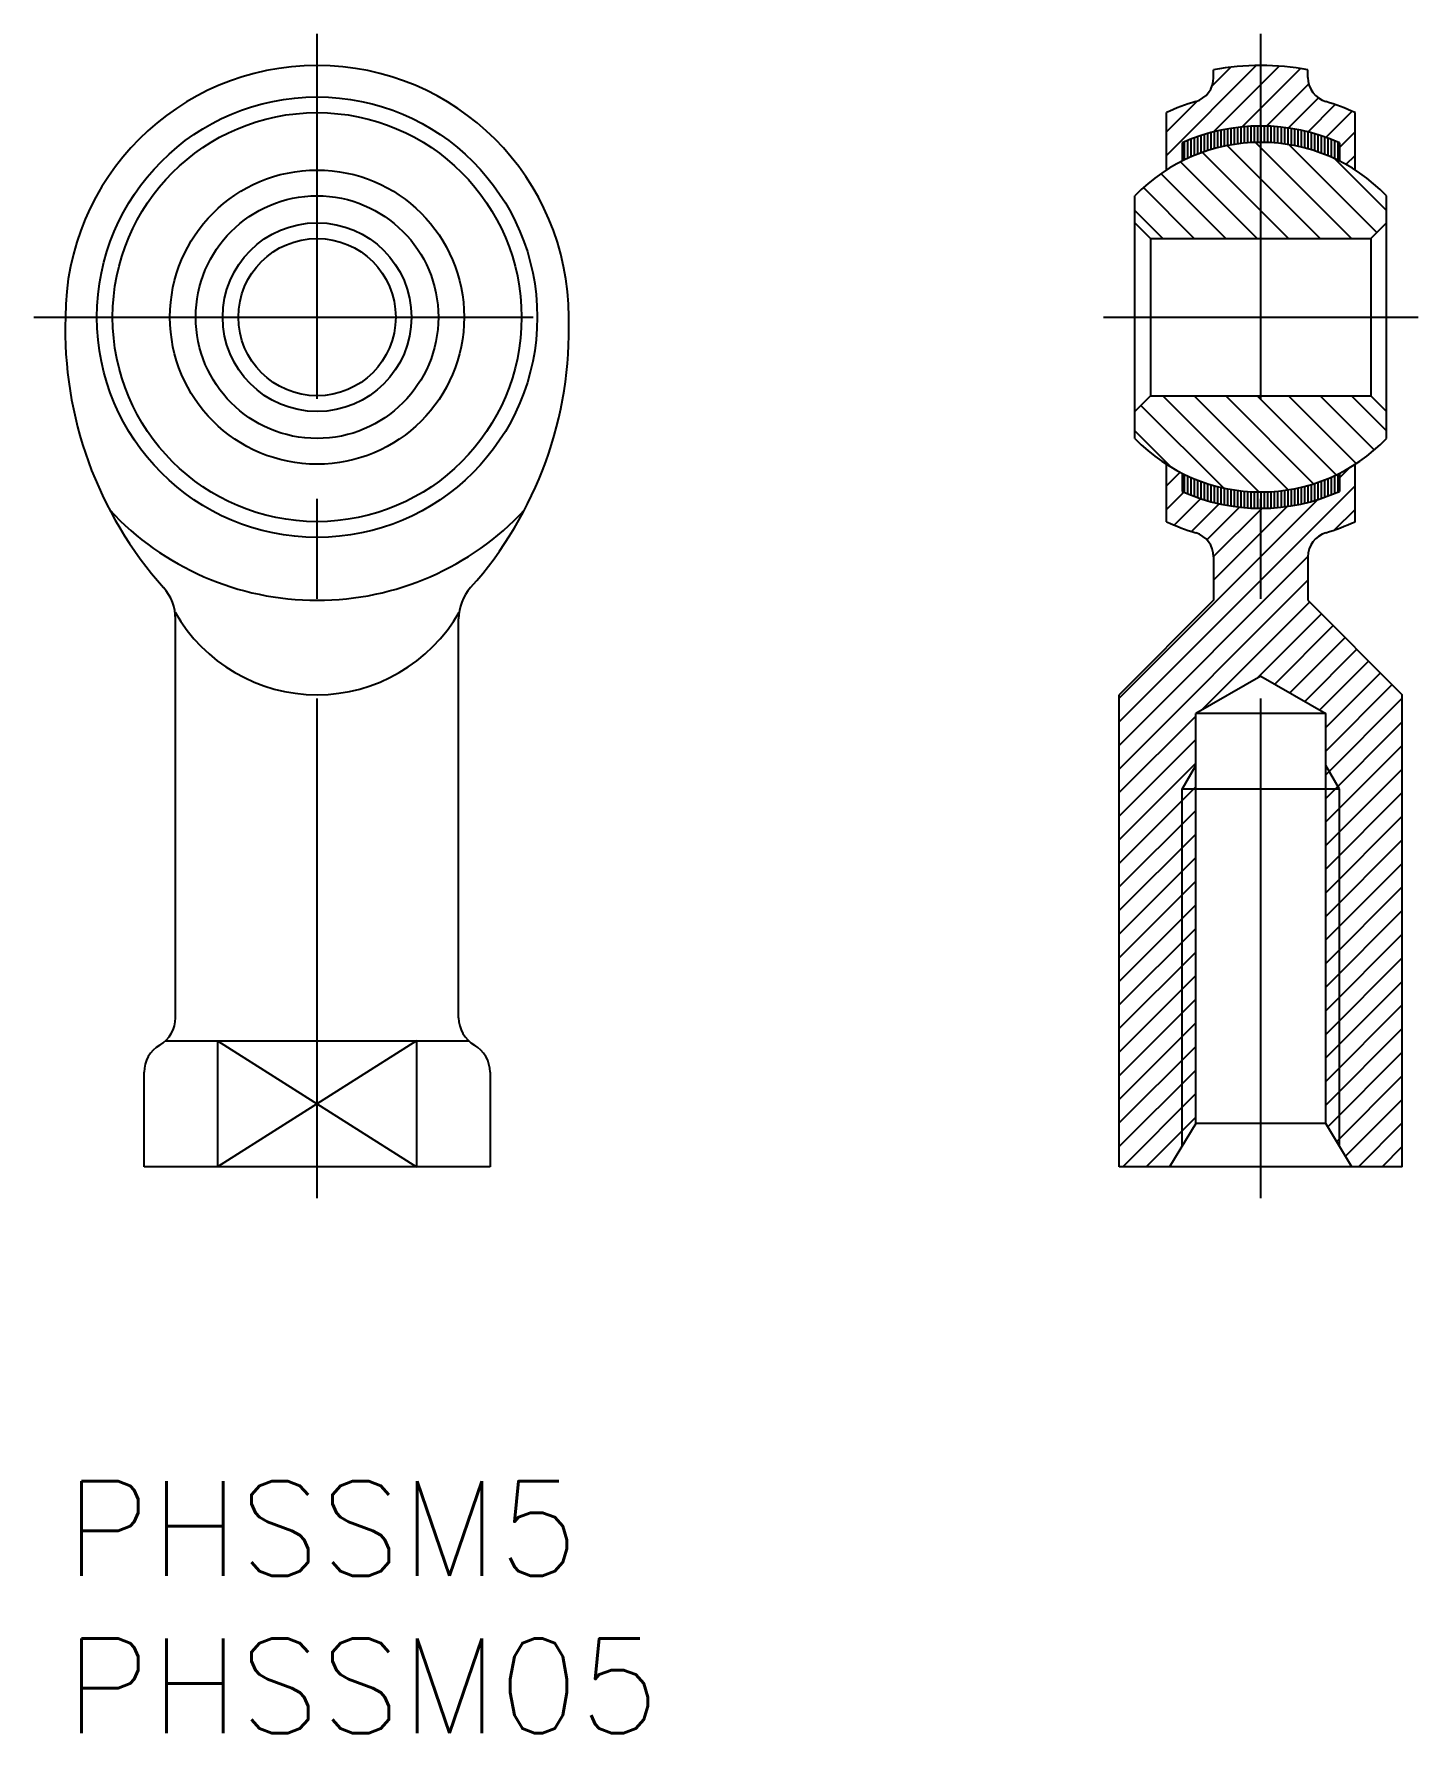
# Model space of a CAD drawing. Extents: x -1 to 43, y -8 to 46.
import ezdxf

# ---------------------------------------------------------------- set-up
doc = ezdxf.new("R2010")
doc.units = 0
doc.header["$LTSCALE"] = 0.5
doc.linetypes.add('CENTER', pattern=[50.8, 31.75, -6.35, 6.35, -6.35])
for name, color, linetype in [('MSM_CENTER', 1, 'CENTER'), ('MSM_CONTINUOUS', 7, 'CONTINUOUS'), ('MSM_NARROW', 5, 'CONTINUOUS'), ('MSM_PART_NUMBER', 7, 'CONTINUOUS')]:
    doc.layers.add(name, color=color, linetype=linetype)
doc.styles.get("Standard").update_dxf_attribs({"font": 'txt.shx', "height": 3, "bigfont": 'bigfont.shx'})

msp = doc.modelspace()

# ---------------------------------------------------------------- linework, layer by layer
at = {"layer": 'MSM_CENTER'}
for p, q in [((8, 9), (8, 46)), ((38, 9), (38, 46)), ((-1, 37), (17, 37)), ((33, 37), (43, 37))]:
    msp.add_line(p, q, dxfattribs=at)
at = {"layer": 'MSM_CONTINUOUS'}
for p, q in [((36.5, 44.619), (36.5, 44.858)), ((39.5, 44.619), (39.5, 44.858)), ((35, 41.675), (35, 43.5)), ((41, 41.675), (41, 43.5)), ((35.5, 42.537), (35.5, 41.961)), ((40.5, 42.537), (40.5, 41.961)), ((34, 33.145), (34, 40.855)), ((42, 33.144), (42, 40.856)), ((34, 40), (34.5, 39.5)), ((42, 40), (41.5, 39.5)), ((34.5, 39.5), (41.5, 39.5)), ((34.5, 39.5), (34.5, 34.5)), ((41.5, 39.5), (41.5, 34.5)), ((34, 34), (34.5, 34.5)), ((34.5, 34.5), (41.5, 34.5)), ((42, 34), (41.5, 34.5)), ((35, 30.5), (35, 32.324)), ((35.5, 32.039), (35.5, 31.463)), ((40.5, 32.039), (40.5, 31.463)), ((41, 30.5), (41, 32.324)), ((36.5, 29.381), (36.5, 28)), ((39.5, 29.381), (39.5, 28)), ((36.5, 28), (33.5, 25)), ((39.5, 28), (42.5, 25)), ((3.5, 14.732), (3.5, 27.408)), ((12.5, 14.732), (12.5, 27.408)), ((38, 25.593), (35.933, 24.4)), ((38, 25.593), (40.067, 24.4)), ((33.5, 10), (33.5, 25)), ((42.5, 10), (42.5, 25)), ((40.067, 24.4), (35.933, 24.4)), ((35.933, 11.377), (35.933, 24.4)), ((40.067, 11.377), (40.067, 24.4)), ((40.5, 22), (35.5, 22)), ((3.181, 14), (12.819, 14)), ((4.838, 14), (4.838, 10)), ((11.162, 14), (11.162, 10)), ((2.5, 10), (2.5, 13)), ((13.5, 13), (13.5, 10)), ((35.933, 11.377), (35.1, 10)), ((40.067, 11.377), (35.933, 11.377)), ((40.9, 10), (40.067, 11.377)), ((13.5, 10), (2.5, 10)), ((42.5, 10), (33.5, 10))]:
    msp.add_line(p, q, dxfattribs=at)
for radius in [7, 6.5, 4.676, 3.856, 3, 2.5]:
    msp.add_circle((8, 37), radius, dxfattribs=at)
for centre, radius, start, end in [((8, 37), 8, 0, 180), ((38, 37), 8, 79.1931, 100.8069), ((35.7, 44.619), 0.8, 286.7972, 0), ((40.3, 44.619), 0.8, 180, 253.2028), ((38, 37), 7.159, 106.7972, 114.7751), ((38, 37), 7.159, 65.2249, 73.2028), ((38, 37), 6.075, 65.6995, 114.3005), ((38, 37), 5.555, 43.9396, 136.0604), ((12.283, 36.596), 12.29, 178.1177, 221.7797), ((3.717, 36.596), 12.29, 318.2203, 1.8823), ((38, 37), 5.555, 223.9396, 316.0604), ((38, 37), 6.075, 245.6995, 294.3005), ((8, 37), 9, 222.8992, 317.1008), ((38, 37), 7.159, 245.2249, 253.2028), ((38, 37), 7.159, 286.7972, 294.7751), ((35.7, 29.381), 0.8, 0, 73.2028), ((40.3, 29.381), 0.8, 106.7972, 180), ((2, 27.408), 1.5, 0, 41.7797), ((14, 27.408), 1.5, 138.2203, 180), ((8, 30.2), 5.2, 209.7412, 330.2588), ((2.5, 14.732), 1, 300, 0), ((13.5, 14.732), 1, 180, 240), ((3.5, 13), 1, 120, 180), ((12.5, 13), 1, 0, 60)]:
    msp.add_arc(centre, radius, start, end, dxfattribs=at)
at = {"layer": 'MSM_NARROW'}
for p, q in [((35, 42.139), (37.857, 44.997)), ((36.448, 44.338), (37.052, 44.941)), ((36.492, 42.881), (38.589, 44.978)), ((37.407, 43.046), (39.259, 44.898)), ((38.179, 43.069), (39.529, 44.418)), ((35, 42.889), (35.987, 43.876)), ((38.872, 43.011), (39.833, 43.972)), ((39.495, 42.884), (40.367, 43.756)), ((40.071, 42.71), (40.903, 43.542)), ((35.897, 42.14), (35.897, 42.699)), ((36.003, 42.18), (36.003, 42.734)), ((36.109, 42.221), (36.109, 42.769)), ((36.215, 42.259), (36.215, 42.804)), ((36.321, 42.292), (36.321, 42.838)), ((36.427, 42.325), (36.427, 42.865)), ((36.533, 42.358), (36.533, 42.891)), ((36.639, 42.383), (36.639, 42.918)), ((36.745, 42.408), (36.745, 42.943)), ((36.851, 42.434), (36.851, 42.962)), ((36.957, 42.455), (36.957, 42.981)), ((37.064, 42.472), (37.064, 43)), ((37.17, 42.49), (37.17, 43.017)), ((37.276, 42.507), (37.276, 43.028)), ((37.382, 42.518), (37.382, 43.04)), ((37.488, 42.528), (37.488, 43.051)), ((37.594, 42.539), (37.594, 43.061)), ((37.7, 42.545), (37.7, 43.064)), ((37.806, 42.549), (37.806, 43.068)), ((37.912, 42.552), (37.912, 43.072)), ((38.018, 42.554), (38.018, 43.074)), ((38.124, 42.551), (38.124, 43.071)), ((38.23, 42.547), (38.23, 43.067)), ((38.336, 42.544), (38.336, 43.063)), ((38.442, 42.535), (38.442, 43.058)), ((38.548, 42.525), (38.548, 43.047)), ((38.655, 42.514), (38.655, 43.036)), ((38.761, 42.502), (38.761, 43.025)), ((38.867, 42.484), (38.867, 43.012)), ((38.973, 42.466), (38.973, 42.994)), ((39.079, 42.448), (39.079, 42.975)), ((39.185, 42.425), (39.185, 42.956)), ((39.291, 42.4), (39.291, 42.936)), ((39.397, 42.375), (39.397, 42.909)), ((39.503, 42.347), (39.503, 42.882)), ((39.609, 42.314), (39.609, 42.855)), ((39.715, 42.281), (39.715, 42.827)), ((39.821, 42.248), (39.821, 42.792)), ((39.927, 42.207), (39.927, 42.757)), ((40.033, 42.166), (40.033, 42.722)), ((40.139, 42.126), (40.139, 42.684)), ((40.5, 42.389), (41, 42.889)), ((35.579, 41.997), (35.579, 42.569)), ((35.685, 42.046), (35.685, 42.612)), ((35.791, 42.095), (35.791, 42.656)), ((38.887, 39.5), (36.151, 42.236)), ((39.887, 39.5), (36.935, 42.452)), ((40.887, 39.5), (37.834, 42.553)), ((41.693, 39.693), (38.908, 42.478)), ((40.245, 42.078), (40.245, 42.641)), ((40.352, 42.029), (40.352, 42.598)), ((40.458, 41.98), (40.458, 42.554)), ((40.71, 41.849), (41, 42.139)), ((37.887, 39.5), (35.453, 41.934)), ((42, 40.387), (40.354, 42.032)), ((35.887, 39.5), (34.27, 41.116)), ((36.887, 39.5), (34.829, 41.558)), ((34.887, 39.5), (34, 40.387)), ((36.814, 31.573), (34.193, 34.193)), ((37.94, 31.446), (34.887, 34.5)), ((38.873, 31.514), (35.887, 34.5)), ((39.68, 31.707), (36.887, 34.5)), ((40.397, 31.989), (37.887, 34.5)), ((41.037, 32.349), (38.887, 34.5)), ((41.608, 32.779), (39.887, 34.5)), ((42, 33.387), (40.887, 34.5)), ((35.155, 32.232), (34, 33.387)), ((35, 31.639), (35.434, 32.074)), ((35.579, 31.431), (35.579, 32.003)), ((35.685, 31.388), (35.685, 31.954)), ((35.791, 31.344), (35.791, 31.905)), ((35.897, 31.301), (35.897, 31.86)), ((40.139, 31.316), (40.139, 31.874)), ((40.245, 31.359), (40.245, 31.922)), ((40.352, 31.402), (40.352, 31.971)), ((40.458, 31.446), (40.458, 32.02)), ((40.5, 31.889), (40.833, 32.223)), ((33.5, 24.139), (41, 31.639)), ((35, 30.889), (35.552, 31.442)), ((36.003, 31.266), (36.003, 31.82)), ((36.109, 31.231), (36.109, 31.779)), ((36.215, 31.196), (36.215, 31.741)), ((36.321, 31.162), (36.321, 31.708)), ((36.427, 31.135), (36.427, 31.675)), ((36.533, 31.109), (36.533, 31.642)), ((36.639, 31.082), (36.639, 31.617)), ((36.745, 31.057), (36.745, 31.592)), ((36.851, 31.038), (36.851, 31.566)), ((36.957, 31.019), (36.957, 31.545)), ((37.064, 31), (37.064, 31.528)), ((37.17, 30.983), (37.17, 31.51)), ((37.276, 30.972), (37.276, 31.493)), ((37.382, 30.96), (37.382, 31.482)), ((37.488, 30.949), (37.488, 31.472)), ((37.594, 30.939), (37.594, 31.461)), ((37.7, 30.936), (37.7, 31.455)), ((37.806, 30.932), (37.806, 31.451)), ((37.912, 30.928), (37.912, 31.448)), ((38.018, 30.926), (38.018, 31.446)), ((38.124, 30.929), (38.124, 31.449)), ((38.23, 30.933), (38.23, 31.453)), ((38.336, 30.937), (38.336, 31.456)), ((38.442, 30.942), (38.442, 31.465)), ((38.548, 30.953), (38.548, 31.475)), ((38.655, 30.964), (38.655, 31.486)), ((38.761, 30.975), (38.761, 31.498)), ((38.867, 30.988), (38.867, 31.516)), ((38.973, 31.006), (38.973, 31.534)), ((39.079, 31.025), (39.079, 31.552)), ((39.185, 31.044), (39.185, 31.575)), ((39.291, 31.064), (39.291, 31.6)), ((39.397, 31.091), (39.397, 31.625)), ((39.503, 31.118), (39.503, 31.653)), ((39.609, 31.145), (39.609, 31.686)), ((39.715, 31.173), (39.715, 31.719)), ((39.821, 31.208), (39.821, 31.752)), ((39.927, 31.243), (39.927, 31.793)), ((40.033, 31.278), (40.033, 31.834)), ((33.5, 24.889), (39.812, 31.202)), ((35.252, 30.391), (36.096, 31.235)), ((35.8, 30.189), (36.682, 31.071)), ((36.285, 29.924), (37.327, 30.966)), ((36.499, 29.389), (38, 30.889)), ((36.5, 28.639), (38.845, 30.984)), ((38, 30.889), (38.037, 30.926)), ((40.349, 30.238), (41, 30.889)), ((33.5, 23.389), (39.5, 29.389)), ((33.5, 22.639), (39.5, 28.639)), ((36.117, 24.506), (39.555, 27.945)), ((38, 25.639), (39.93, 27.57)), ((38.446, 25.336), (40.305, 27.195)), ((38.922, 25.061), (40.68, 26.82)), ((39.397, 24.787), (41.055, 26.445)), ((39.873, 24.512), (41.43, 26.07)), ((37.891, 25.531), (38, 25.639)), ((40.067, 23.956), (41.805, 25.695)), ((40.067, 23.206), (42.18, 25.32)), ((40.067, 22.456), (42.5, 24.889)), ((33.5, 21.889), (35.933, 24.322)), ((40.067, 21.706), (42.5, 24.139)), ((33.5, 21.139), (35.933, 23.572)), ((40.067, 20.956), (42.5, 23.389)), ((33.5, 20.389), (35.933, 22.822)), ((35.5, 22), (35.933, 22.75)), ((40.5, 22), (40.067, 22.75)), ((40.067, 20.206), (42.5, 22.639)), ((33.5, 19.639), (35.933, 22.072)), ((35.5, 10.661), (35.5, 22)), ((40.067, 19.456), (42.5, 21.889)), ((40.5, 10.661), (40.5, 22)), ((33.5, 18.889), (35.933, 21.322)), ((40.067, 18.706), (42.5, 21.139)), ((33.5, 18.139), (35.933, 20.572)), ((40.067, 17.956), (42.5, 20.389)), ((33.5, 17.389), (35.933, 19.822)), ((40.067, 17.206), (42.5, 19.639)), ((33.5, 16.639), (35.933, 19.072)), ((40.067, 16.456), (42.5, 18.889)), ((33.5, 15.889), (35.933, 18.322)), ((40.067, 15.706), (42.5, 18.139)), ((33.5, 15.139), (35.933, 17.572)), ((40.067, 14.956), (42.5, 17.389)), ((33.5, 14.389), (35.933, 16.822)), ((40.067, 14.206), (42.5, 16.639)), ((33.5, 13.639), (35.933, 16.072)), ((40.067, 13.456), (42.5, 15.889)), ((33.5, 12.889), (35.933, 15.322)), ((40.067, 12.706), (42.5, 15.139)), ((33.5, 12.139), (35.933, 14.572)), ((40.067, 11.956), (42.5, 14.389)), ((4.838, 14), (11.162, 10)), ((11.162, 14), (4.838, 10)), ((33.5, 11.389), (35.933, 13.822)), ((40.131, 11.271), (42.5, 13.639)), ((33.5, 10.639), (35.933, 13.072)), ((40.414, 10.803), (42.5, 12.889)), ((33.611, 10), (35.933, 12.322)), ((40.697, 10.336), (42.5, 12.139)), ((34.361, 10), (35.933, 11.572)), ((41.111, 10), (42.5, 11.389)), ((41.861, 10), (42.5, 10.639))]:
    msp.add_line(p, q, dxfattribs=at)

# ---------------------------------------------------------------- texts
at = {"layer": 'MSM_PART_NUMBER'}
for s, p in [('PHSSM5', (0, -3)), ('PHSSM05', (0, -8))]:
    msp.add_text(s, height=3, dxfattribs=at).set_placement(p)

doc.saveas('drawing.dxf')
